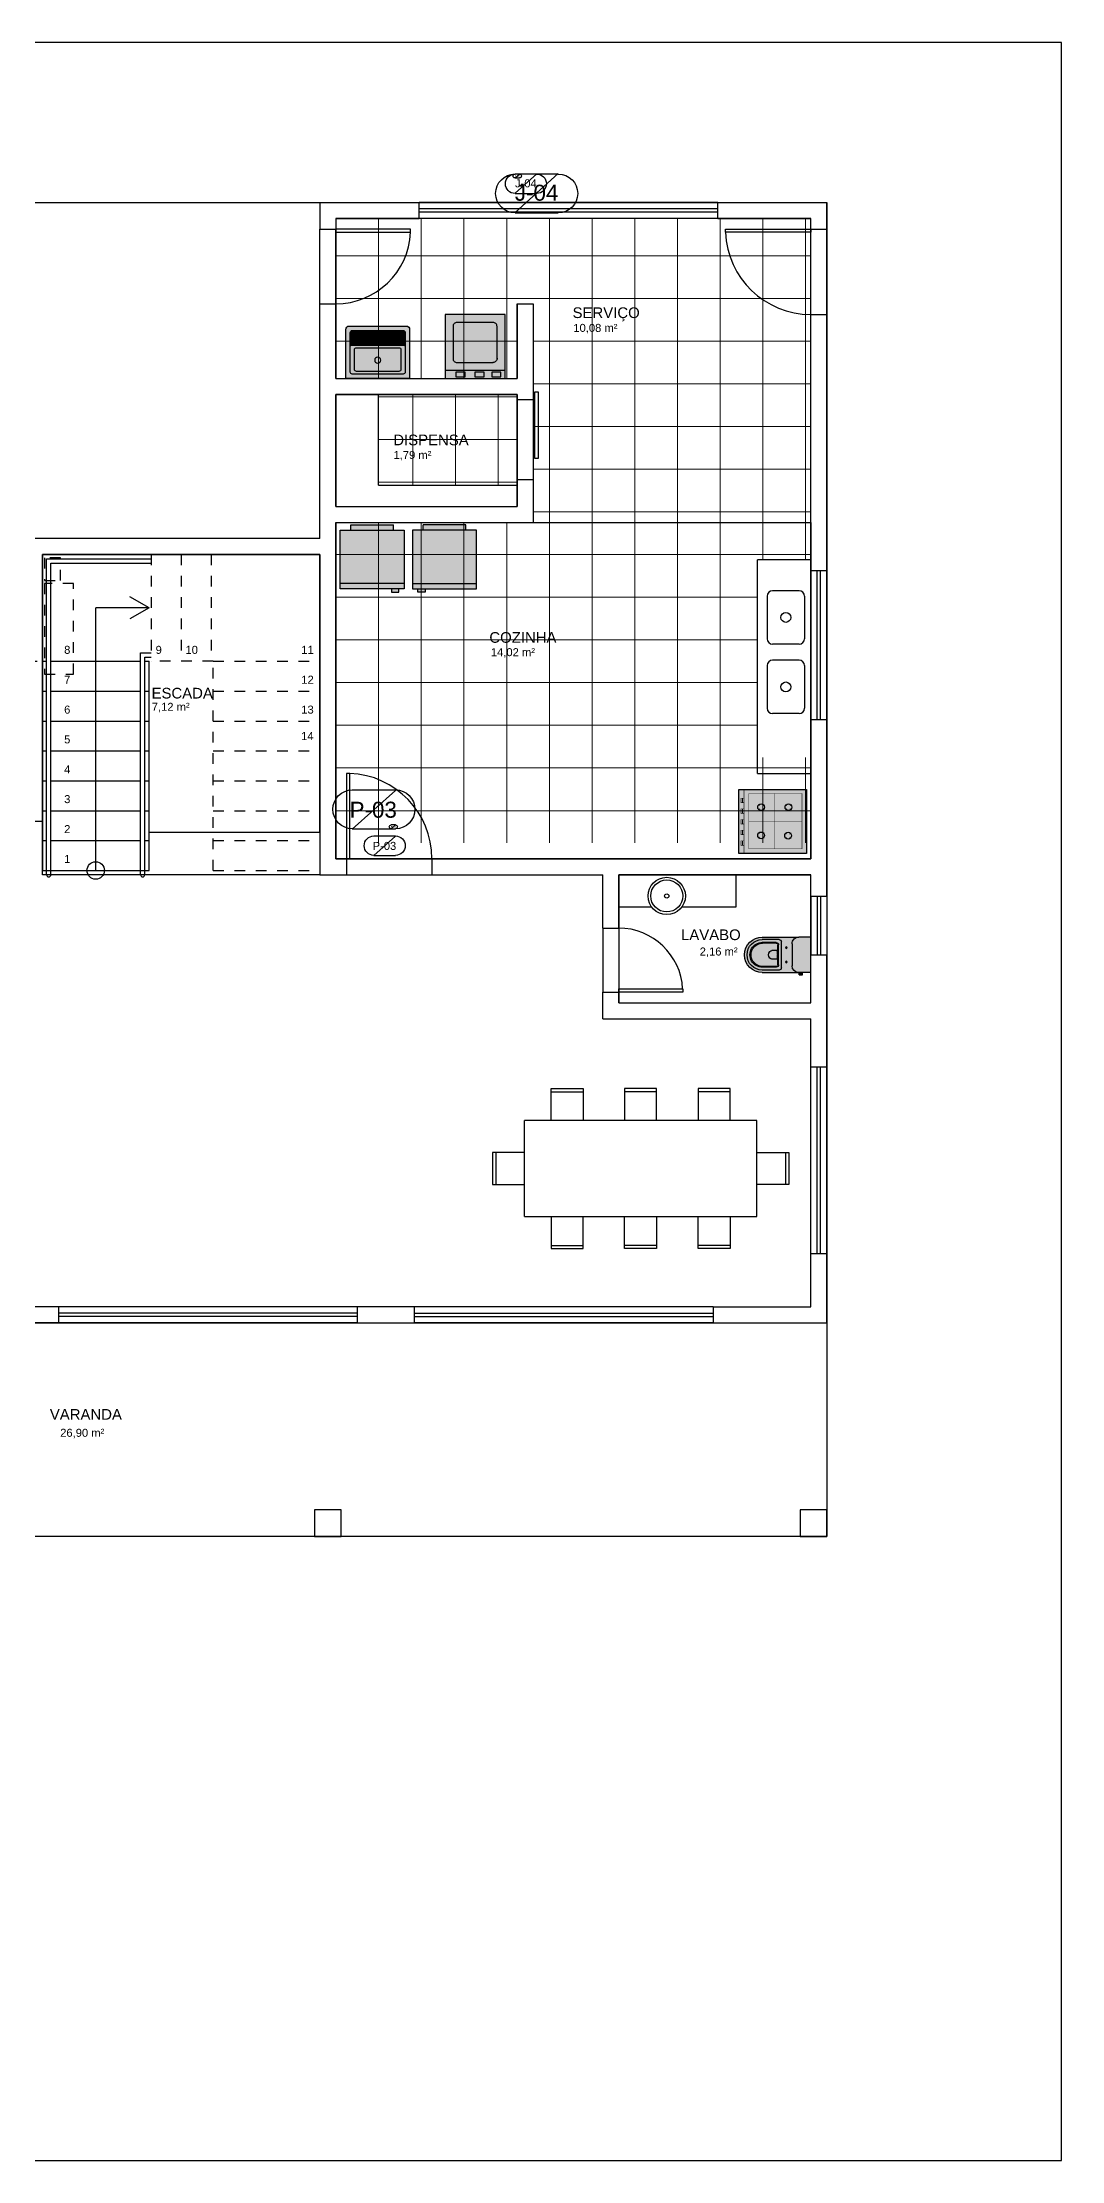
# Model space of a CAD drawing. Header units: metres. Extents: x 0 to 20, y 0 to 19.8.
# Drawn here: x 10.45 to 20, y 0 to 19.85 of the extents above; entities that cross this region are included whole.
import ezdxf
from ezdxf.enums import TextEntityAlignment as Align

# ---------------------------------------------------------------- set-up
doc = ezdxf.new("R2010")
doc.units = ezdxf.units.M
doc.header["$LTSCALE"] = 0.00025
doc.linetypes.add('DASHDOT2', pattern=[12.7, 6.35, -3.175, 0, -3.175])
doc.linetypes.add('HIDDEN2', pattern=[4.7625, 3.175, -1.5875])
doc.layers.add('ARQ_0', color=30, linetype='Continuous', true_color=0xff7400, plot=False)
doc.layers.add('ARQ_0_AREAS', color=194, linetype='Continuous', true_color=0x5a1694, plot=False)
for name, color, linetype in [('ARQ_ALV CT', 7, 'Continuous'), ('ARQ_ALV VS', 2, 'Continuous'), ('ARQ_ESQ CT', 3, 'Continuous'), ('ARQ_MOB 01', 110, 'Continuous'), ('ARQ_MOB 02', 60, 'Continuous'), ('ARQ_PISO 01', 1, 'Continuous'), ('ARQ_PROJ INF', 171, 'HIDDEN2'), ('ARQ_PROJ SUP', 51, 'DASHDOT2'), ('ARQ_SAN 01', 110, 'Continuous'), ('ARQ_SAN 02', 40, 'Continuous'), ('ARQ_SIMB 01', 1, 'Continuous'), ('ARQ_TXT 01', 1, 'Continuous'), ('ARQ_TXT 02', 2, 'Continuous'), ('ARQ_TXT ESQ', 2, 'Continuous'), ('ARQ_TXT ESQ @ 0.05', 2, 'Continuous'), ('ARQ_TXT ESQ @ 10', 2, 'Continuous'), ('ARQ_TXT ESQ @ 100', 2, 'Continuous'), ('ARQ_TXT ESQ @ 50', 2, 'Continuous'), ('LOUÇA', 2, 'Continuous')]:
    doc.layers.add(name, color=color, linetype=linetype)
doc.layers.add('ARQ_CINZA 03', color=99, linetype='Continuous', lineweight=9)
doc.styles.add('Arial', font='arial.ttf')
doc.styles.add('IBTH ANNOT .15', font='arial.ttf', dxfattribs={"height": 0.0015})
doc.styles.add('IBTH ANNOT .2', font='arial.ttf', dxfattribs={"height": 0.002})

# ---------------------------------------------------------------- blocks, each defined once
blk = doc.blocks.new('GEL60')
at = {"true_color": 0xffffff}
h = blk.add_hatch(color=7, dxfattribs=at)
h.dxf.hatch_style = 1
h.paths.add_polyline_path([(0.6, 0.55), (0.55, 0.55), (0.55, 0.58), (0.48, 0.58), (0.48, 0.55), (0, 0.55), (0, 0), (0.1, 0), (0.1, -0.05), (0.5, -0.05), (0.5, 0), (0.6, 0)])
at = {"layer": 'ARQ_MOB 02'}
for p, q in [((0, 0.55), (0, 0)), ((0.6, 0.55), (0, 0.55)), ((0.6, 0.5), (0, 0.5)), ((0.6, 0), (0.6, 0.55)), ((0, 0), (0.6, 0)), ((0.1, 0), (0.1, -0.05)), ((0.5, 0), (0.5, -0.05)), ((0.1, -0.05), (0.5, -0.05))]:
    blk.add_line(p, q, dxfattribs=at)
blk.add_lwpolyline([(0.55, 0.55), (0.48, 0.55), (0.48, 0.58), (0.55, 0.58)], close=True, dxfattribs=at)
blk = doc.blocks.new('DUASX60')
blk.add_blockref('GEL60', (0.059, 0.071))
at = {"xscale": -1}
blk.add_blockref('GEL60', (1.335, 0.071), dxfattribs=at)
blk = doc.blocks.new('maq. lavar_02')
at = {"true_color": 0xffffff}
h = blk.add_hatch(color=7, dxfattribs=at)
h.dxf.hatch_style = 1
h.paths.add_polyline_path([(0.75, 0), (0, 0), (0, 0.8), (0.75, 0.8)])
for points in [[(0.75, 0), (0, 0), (0, 0.8), (0.75, 0.8), (0.75, 0)], [(0, 0.1), (0.75, 0.1)]]:
    blk.add_lwpolyline(points)
blk.add_lwpolyline([(0.1, 0.245), (0.1, 0.65, -0.414214), (0.15, 0.7), (0.6, 0.7, -0.414214), (0.65, 0.65), (0.65, 0.25, -0.414214), (0.6, 0.2), (0.147, 0.2)], format="xyb")
for points in [[(0.052, 0.02), (0.052, 0.078), (0.167, 0.078), (0.167, 0.02)], [(0.26, 0.02), (0.26, 0.078), (0.376, 0.078), (0.376, 0.02)], [(0.5, 0.02), (0.5, 0.078), (0.615, 0.078), (0.615, 0.02)]]:
    blk.add_lwpolyline(points, close=True)
blk.add_arc((0.15, 0.25), 0.05, 173.8325, 273.1265)
blk = doc.blocks.new('tanque_05')
at = {"true_color": 0xffffff}
h = blk.add_hatch(color=7, dxfattribs=at)
h.dxf.hatch_style = 1
edge = h.paths.add_edge_path()
edge.add_line((-0.269, -0.492), (0.269, -0.492))
edge.add_arc((0.269, -0.461), 0.0304, 270, 360)
edge.add_line((0.299, -0.461), (0.299, -0.01))
edge.add_arc((0.289, -0.01), 0.0101, 0, 90)
edge.add_line((0.289, 0), (-0.289, 0))
edge.add_arc((-0.289, -0.01), 0.0101, 90, 180)
edge.add_line((-0.299, -0.01), (-0.299, -0.461))
edge.add_arc((-0.269, -0.461), 0.0304, 180, 270)
for p, q in [((-0.258, -0.325), (0.258, -0.325)), ((0.258, -0.331), (-0.258, -0.331)), ((-0.258, -0.345), (0.258, -0.345)), ((0.258, -0.351), (-0.258, -0.351)), ((-0.258, -0.365), (0.258, -0.365)), ((0.258, -0.372), (-0.258, -0.372)), ((-0.258, -0.386), (0.258, -0.386)), ((0.258, -0.392), (-0.258, -0.392)), ((-0.258, -0.406), (0.258, -0.406)), ((0.258, -0.412), (-0.258, -0.412)), ((-0.258, -0.426), (0.258, -0.426)), ((-0.251, -0.447), (0.251, -0.447))]:
    blk.add_line(p, q)
for points in [[(-0.269, -0.492), (0.269, -0.492, 0.414214), (0.299, -0.461), (0.299, -0.01, 0.414214), (0.289, 0), (-0.289, 0, 0.414214), (-0.299, -0.01), (-0.299, -0.461, 0.414214)], [(-0.198, -0.289), (0.198, -0.289, 0.414214), (0.218, -0.269), (0.218, -0.086, 0.414214), (0.198, -0.066), (-0.198, -0.066, 0.414214), (-0.218, -0.086), (-0.218, -0.269, 0.414214)]]:
    blk.add_lwpolyline(points, format="xyb", close=True)
for points in [[(0.258, -0.281), (0.258, -0.061, 0.414214), (0.238, -0.041), (-0.238, -0.041, 0.414214), (-0.258, -0.061), (-0.258, -0.281)], [(-0.258, -0.282), (-0.258, -0.301, 0.414214), (-0.248, -0.311), (-0.236, -0.311), (0.234, -0.311), (0.248, -0.311, 0.414214), (0.258, -0.301), (0.258, -0.282)], [(-0.258, -0.309), (-0.258, -0.431, 0.414214), (-0.238, -0.451), (0.238, -0.451, 0.414214), (0.258, -0.431), (0.258, -0.309, 0.414214)]]:
    blk.add_lwpolyline(points, format="xyb")
blk.add_lwpolyline([(0.258, -0.432), (-0.258, -0.432)])
blk.add_circle((0, -0.172), 0.0284)
blk = doc.blocks.new('VASO_BELL')
at = {"true_color": 0xffffff}
h = blk.add_hatch(color=7, dxfattribs=at)
h.dxf.hatch_style = 1
edge = h.paths.add_edge_path()
edge.add_line((0, 0), (0.37, 0))
edge.add_line((0.37, 0), (0.37, -0.126))
edge.add_line((0.37, -0.126), (0.37, -0.505))
edge.add_arc((0.185, -0.505), 0.185, -180, 0, ccw=False)
edge.add_line((0, -0.505), (0, -0.126))
edge.add_line((0, -0.126), (0, 0))
h = blk.add_hatch(color=7, dxfattribs=at)
h.dxf.hatch_style = 1
h.paths.add_polyline_path([(-0.007, -0.086), (-0.022, -0.086), (-0.022, -0.121), (-0.007, -0.121)])
h = blk.add_hatch(color=7, dxfattribs=at)
h.dxf.hatch_style = 1
h.paths.add_polyline_path([(0, -0.089), (-0.007, -0.089), (-0.007, -0.117), (0, -0.117)])
at = {"layer": 'ARQ_SAN 01'}
for p, q in [((0.056, -0.361), (0.056, -0.505)), ((0.062, -0.361), (0.062, -0.505)), ((0.082, -0.336), (0.288, -0.336)), ((0.082, -0.342), (0.288, -0.342)), ((0.141, -0.353), (0.141, -0.406)), ((0.229, -0.353), (0.229, -0.406)), ((0.308, -0.361), (0.308, -0.505)), ((0.314, -0.361), (0.314, -0.505))]:
    blk.add_line(p, q, dxfattribs=at)
for centre in [(0.11, -0.255), (0.26, -0.255)]:
    blk.add_circle(centre, 0.0075, dxfattribs=at)
for centre, radius, start, end in [((0.082, -0.361), 0.025, 90, 180), ((0.082, -0.361), 0.019, 90, 180), ((0.191, -0.592), 0.244, 91.4264, 101.8331), ((0.168, -0.406), 0.027, 180, 229.1678), ((0.185, -0.386), 0.053, 229.1678, 310.8322), ((0.179, -0.592), 0.244, 78.1669, 88.5736), ((0.202, -0.406), 0.027, 310.8322, 0), ((0.288, -0.361), 0.025, 0, 90), ((0.288, -0.361), 0.019, 0, 90), ((0.185, -0.505), 0.129, 179.7773, 0.2227), ((0.185, -0.499), 0.123, 182.6006, 357.3994)]:
    blk.add_arc(centre, radius, start, end, dxfattribs=at)
at = {"layer": 'ARQ_SAN 02'}
for p, q in [((0, 0), (0, -0.126)), ((0, 0), (0.37, 0)), ((0.37, 0), (0.37, -0.126)), ((-0.022, -0.086), (-0.007, -0.086)), ((-0.022, -0.121), (-0.022, -0.086)), ((-0.022, -0.121), (-0.007, -0.121)), ((-0.007, -0.121), (-0.007, -0.086)), ((0, -0.089), (-0.007, -0.089)), ((0, -0.117), (-0.007, -0.117)), ((0, -0.505), (0, -0.126)), ((0.301, -0.195), (0.069, -0.195)), ((0.37, -0.505), (0.37, -0.126)), ((0.026, -0.331), (0.026, -0.505)), ((0.051, -0.306), (0.319, -0.306)), ((0.344, -0.331), (0.344, -0.505))]:
    blk.add_line(p, q, dxfattribs=at)
for centre, radius, start, end in [((0.069, -0.126), 0.069, 180, 270), ((0.301, -0.126), 0.069, 270, 0), ((0.051, -0.331), 0.025, 90, 180), ((0.319, -0.331), 0.025, 0, 90), ((0.185, -0.505), 0.185, 180, 0), ((0.185, -0.505), 0.159, 180, 0)]:
    blk.add_arc(centre, radius, start, end, dxfattribs=at)
blk = doc.blocks.new('*U12')
at = {"ltscale": 2}
for p, q in [((0, 0.00363), (0.00405, 0.00363)), ((0.00405, 0), (0, 0))]:
    blk.add_line(p, q, dxfattribs=at)
for centre, start, end in [((0, 0.00182), 90, 270), ((0.00405, 0.00182), 270, 90)]:
    blk.add_arc(centre, 0.00182, start, end, dxfattribs=at)
at = {"layer": 'ARQ_0'}
blk.add_line((0, 0.00359), (0.00405, -0.00004), dxfattribs=at)
at = {"ltscale": 2, "style": 'Arial'}
blk.add_attdef('COD_ESQ', text='', height=0.0015, rotation=359.8585, dxfattribs=at).set_placement((0.00203, 0.00178), align=Align.MIDDLE_CENTER)
blk = doc.blocks.new('*U72')
at = {"layer": 'ARQ_TXT ESQ @ 0.05', "ltscale": 2}
ref = blk.add_blockref('*U12', (13.759, 12.481), dxfattribs=dict(at, xscale=-0.05, yscale=0.05, zscale=0.05))
ref.add_attrib('COD_ESQ', 'P-03', dxfattribs={"layer": '0', "ltscale": 2, "height": 0.000075, "rotation": 0.1415, "style": 'Arial'}).set_placement((13.759, 12.481), align=Align.MIDDLE_CENTER)
at = {"layer": 'ARQ_TXT ESQ @ 10', "ltscale": 2}
ref = blk.add_blockref('*U12', (13.759, 12.481), dxfattribs=dict(at, xscale=-10, yscale=10, zscale=10))
ref.add_attrib('COD_ESQ', 'P-03', dxfattribs={"layer": '0', "ltscale": 2, "height": 0.015, "rotation": 0.1415, "style": 'Arial'}).set_placement((13.738, 12.499), align=Align.MIDDLE_CENTER)
at = {"layer": 'ARQ_TXT ESQ @ 100', "ltscale": 2}
ref = blk.add_blockref('*U12', (13.759, 12.481), dxfattribs=dict(at, xscale=-100, yscale=100, zscale=100))
ref.add_attrib('COD_ESQ', 'P-03', dxfattribs={"layer": '0', "ltscale": 2, "height": 0.15, "rotation": 0.1415, "style": 'Arial'}).set_placement((13.55, 12.659), align=Align.MIDDLE_CENTER)
at = {"layer": 'ARQ_TXT ESQ @ 50', "ltscale": 2}
ref = blk.add_blockref('*U12', (13.759, 12.231), dxfattribs=dict(at, xscale=-50, yscale=50, zscale=50))
ref.add_attrib('COD_ESQ', 'P-03', dxfattribs={"layer": '0', "ltscale": 2, "height": 0.075, "rotation": 0.1415, "style": 'Arial'}).set_placement((13.655, 12.32), align=Align.MIDDLE_CENTER)
blk = doc.blocks.new('PIA')
at = {"layer": 'ARQ_MOB 01'}
for p, q in [((-0.35, 0.2), (-0.35, -0.2)), ((-0.05, 0.25), (-0.3, 0.25)), ((0, 0.2), (0, -0.2)), ((-0.05, -0.25), (-0.3, -0.25))]:
    blk.add_line(p, q, dxfattribs=at)
blk.add_circle((-0.175, 0), 0.0461, dxfattribs=at)
for centre, start, end in [((-0.3, 0.2), 90, 180), ((-0.05, 0.2), 0, 90), ((-0.3, -0.2), 180, 270), ((-0.05, -0.2), 270, 0)]:
    blk.add_arc(centre, 0.05, start, end, dxfattribs=at)
blk = doc.blocks.new('M6')
for p, q in [((-1.925, 0), (-1.925, 0.3)), ((-1.925, 0.3), (-1.625, 0.3)), ((-1.925, 0.27), (-1.625, 0.27)), ((-1.625, 0.3), (-1.625, 0)), ((-1.2375, 0.3), (-1.2375, 0)), ((-0.9375, 0.3), (-1.2375, 0.3)), ((-0.9375, 0.27), (-1.2375, 0.27)), ((-0.9375, 0), (-0.9375, 0.3)), ((-0.55, 0.3), (-0.55, 0)), ((-0.25, 0.3), (-0.55, 0.3)), ((-0.25, 0.27), (-0.55, 0.27)), ((-0.25, 0), (-0.25, 0.3)), ((0, 0), (-2.175, 0)), ((-2.175, -0.9), (-2.175, 0)), ((0, -0.9), (0, 0)), ((-2.175, -0.3), (-2.475, -0.3)), ((-2.475, -0.3), (-2.475, -0.6)), ((-2.445, -0.3), (-2.445, -0.6)), ((0, -0.3), (0.3, -0.3)), ((0.27, -0.3), (0.27, -0.6)), ((0.3, -0.3), (0.3, -0.6)), ((-2.475, -0.6), (-2.175, -0.6)), ((0.3, -0.6), (0, -0.6)), ((-2.175, -0.9), (0, -0.9)), ((-1.925, -0.9), (-1.925, -1.2)), ((-1.625, -1.2), (-1.625, -0.9)), ((-1.2375, -1.2), (-1.2375, -0.9)), ((-0.9375, -0.9), (-0.9375, -1.2)), ((-0.55, -1.2), (-0.55, -0.9)), ((-0.25, -0.9), (-0.25, -1.2)), ((-1.925, -1.17), (-1.625, -1.17)), ((-0.9375, -1.17), (-1.2375, -1.17)), ((-0.25, -1.17), (-0.55, -1.17)), ((-1.925, -1.2), (-1.625, -1.2)), ((-0.9375, -1.2), (-1.2375, -1.2)), ((-0.25, -1.2), (-0.55, -1.2))]:
    blk.add_line(p, q)
blk = doc.blocks.new('*U75')
at = {"layer": 'ARQ_TXT ESQ @ 0.05', "ltscale": 2}
ref = blk.add_blockref('*U12', (14.879, 18.616), dxfattribs=dict(at, xscale=-0.05, yscale=0.05, zscale=0.05, rotation=180))
ref.add_attrib('COD_ESQ', 'J-04', dxfattribs={"layer": '0', "ltscale": 2, "height": 0.000075, "rotation": 0.1415, "style": 'Arial'}).set_placement((14.879, 18.616), align=Align.MIDDLE_CENTER)
at = {"layer": 'ARQ_TXT ESQ @ 10', "ltscale": 2}
ref = blk.add_blockref('*U12', (14.879, 18.616), dxfattribs=dict(at, xscale=-10, yscale=10, zscale=10, rotation=180))
ref.add_attrib('COD_ESQ', 'J-04', dxfattribs={"layer": '0', "ltscale": 2, "height": 0.015, "rotation": 0.1415, "style": 'Arial'}).set_placement((14.899, 18.599), align=Align.MIDDLE_CENTER)
at = {"layer": 'ARQ_TXT ESQ @ 100', "ltscale": 2}
ref = blk.add_blockref('*U12', (14.879, 18.616), dxfattribs=dict(at, xscale=-100, yscale=100, zscale=100, rotation=180))
ref.add_attrib('COD_ESQ', 'J-04', dxfattribs={"layer": '0', "ltscale": 2, "height": 0.15, "rotation": 0.1415, "style": 'Arial'}).set_placement((15.081, 18.441), align=Align.MIDDLE_CENTER)
at = {"layer": 'ARQ_TXT ESQ @ 50', "ltscale": 2}
ref = blk.add_blockref('*U12', (14.879, 18.616), dxfattribs=dict(at, xscale=-50, yscale=50, zscale=50, rotation=180))
ref.add_attrib('COD_ESQ', 'J-04', dxfattribs={"layer": '0', "ltscale": 2, "height": 0.075, "rotation": 0.1415, "style": 'Arial'}).set_placement((14.98, 18.529), align=Align.MIDDLE_CENTER)
blk = doc.blocks.new('fogão_01')
at = {"true_color": 0xffffff}
h = blk.add_hatch(color=7, dxfattribs=at)
h.dxf.hatch_style = 1
h.paths.add_polyline_path([(0, -0.3), (-0.632, -0.3), (-0.632, 0.3), (0, 0.3)])
blk.add_lwpolyline([(0, -0.3), (-0.632, -0.3), (-0.632, 0.3), (0, 0.3)], close=True)
for points, const_width in [([(-0.585, 0.218), (-0.615, 0.218), (-0.615, 0.176), (-0.585, 0.176)], 0.005), ([(-0.585, -0.3), (-0.585, 0.3)], 0.005), ([(-0.542, 0.261), (-0.041, 0.261), (-0.041, -0.257), (-0.54, -0.257), (-0.54, 0.261)], 0.0045), ([(-0.3, 0.261), (-0.3, -0.257)], 0.0045), ([(-0.585, 0.118), (-0.615, 0.118), (-0.615, 0.076), (-0.585, 0.076)], 0.005), ([(-0.585, 0.018), (-0.615, 0.018), (-0.615, -0.024), (-0.585, -0.024)], 0.005), ([(-0.54, 0.002), (-0.044, 0.002)], 0.0045), ([(-0.439, 0.146), (-0.453, 0.161)], 0.0045), ([(-0.438, 0.12), (-0.453, 0.105)], 0.0045), ([(-0.412, 0.147), (-0.397, 0.161)], 0.0045), ([(-0.412, 0.12), (-0.397, 0.105)], 0.0045), ([(-0.183, 0.146), (-0.197, 0.161)], 0.0045), ([(-0.182, 0.12), (-0.197, 0.105)], 0.0045), ([(-0.156, 0.147), (-0.141, 0.161)], 0.0045), ([(-0.155, 0.12), (-0.141, 0.105)], 0.0045), ([(-0.585, -0.082), (-0.615, -0.082), (-0.615, -0.124), (-0.585, -0.124)], 0.005), ([(-0.585, -0.182), (-0.615, -0.182), (-0.615, -0.224), (-0.585, -0.224)], 0.005), ([(-0.439, -0.118), (-0.453, -0.104)], 0.0045), ([(-0.438, -0.145), (-0.453, -0.16)], 0.0045), ([(-0.412, -0.118), (-0.397, -0.103)], 0.0045), ([(-0.412, -0.145), (-0.397, -0.159)], 0.0045), ([(-0.185, -0.121), (-0.2, -0.106)], 0.0045), ([(-0.185, -0.148), (-0.199, -0.162)], 0.0045), ([(-0.158, -0.121), (-0.144, -0.106)], 0.0045), ([(-0.158, -0.147), (-0.144, -0.162)], 0.0045)]:
    blk.add_lwpolyline(points, dxfattribs=dict(const_width=const_width))
for points in [[(-0.603, 0.215), (-0.603, 0.176)], [(-0.603, 0.115), (-0.603, 0.076)], [(-0.603, 0.015), (-0.603, -0.024)], [(-0.603, -0.085), (-0.603, -0.124)], [(-0.603, -0.185), (-0.603, -0.224)]]:
    blk.add_lwpolyline(points)
for centre in [(-0.425, 0.133), (-0.169, 0.133), (-0.425, -0.131), (-0.172, -0.134)]:
    blk.add_circle(centre, 0.0314)

msp = doc.modelspace()

# ---------------------------------------------------------------- hatches: boundary and pattern name
at = {"layer": 'ARQ_CINZA 03'}
h = msp.add_hatch(dxfattribs=at)
h.set_pattern_fill('_USER', color=256, scale=0.4, angle=-90, double=1, pattern_type=0)
h.set_pattern_definition([(270, (0, -0.15), (0.4, -2e-16), []), (0, (0, -0.15), (0, 0.4), [])])
h.paths.add_polyline_path([(17.15, 15), (17.65, 15), (17.65, 18.2), (13.2, 18.2), (13.2, 16.7), (14.9, 16.7), (14.9, 17.4), (15.05, 17.4), (15.05, 15.35), (13.2, 15.35), (13.2, 12.35), (17.65, 12.35), (17.65, 13.15), (17.15, 13.15)])
h = msp.add_hatch(dxfattribs=at)
h.set_pattern_fill('_USER', color=256, scale=0.4, angle=-180, double=1, pattern_type=0)
h.set_pattern_definition([(180, (149.51977, 433.7296), (-2e-16, -0.4), []), (270, (149.51977, 433.7296), (0.4, -3e-16), [])])
h.paths.add_polyline_path([(14.9, 15.7), (14.9, 16.55), (13.6, 16.55), (13.6, 15.7)])

# ---------------------------------------------------------------- linework, layer by layer
at = {"layer": 'ARQ_0'}
msp.add_line((13.05, 12.05), (10.45, 12.05), dxfattribs=at)
at = {"layer": 'ARQ_0_AREAS'}
for points in [[(4.35, 18.35), (17.8, 18.35), (17.8, 5.85), (4.35, 5.85)], [(17.65, 15.35), (17.65, 18.2), (13.2, 18.2), (13.2, 16.7), (14.9, 16.7), (14.9, 17.4), (15.05, 17.4), (15.05, 15.35)], [(14.9, 15.5), (14.9, 16.55), (13.2, 16.55), (13.2, 15.5)], [(17.65, 12.2), (13.2, 12.2), (13.2, 15.35), (17.65, 15.35)], [(17.65, 10.85), (17.65, 12.05), (15.85, 12.05), (15.85, 10.85)]]:
    msp.add_lwpolyline(points, close=True, dxfattribs=at)
for points in [[(10.45, 15.05), (10.45, 12.09), (11.45, 12.09), (11.45, 12.45), (13.05, 12.45), (13.05, 15.05), (10.45, 15.05)], [(17.8, 7.85), (17.8, 5.85), (4.35, 5.85), (4.35, 7.85), (17.8, 7.85)]]:
    msp.add_lwpolyline(points, dxfattribs=at)
at = {"layer": 'ARQ_ALV CT'}
for p, q in [((20, 19.85), (0, 19.85)), ((20, 0), (20, 19.85)), ((13.05, 18.35), (13.05, 18.1)), ((13.05, 18.35), (13.98, 18.35)), ((13.98, 18.2), (13.98, 18.35)), ((16.78, 18.35), (17.8, 18.35)), ((16.78, 18.2), (16.78, 18.35)), ((17.8, 18.1), (17.8, 18.35)), ((13.05, 18.1), (13.2, 18.1)), ((13.2, 18.2), (13.2, 18.1)), ((13.2, 18.2), (13.98, 18.2)), ((16.78, 18.2), (17.65, 18.2)), ((17.65, 18.1), (17.65, 18.2)), ((17.65, 18.1), (17.8, 18.1)), ((13.05, 17.4), (13.2, 17.4)), ((13.05, 15.2), (13.05, 17.4)), ((13.2, 16.7), (13.2, 17.4)), ((14.9, 17.4), (14.9, 16.7)), ((14.9, 17.4), (15.05, 17.4)), ((15.05, 17.4), (15.05, 16.5)), ((17.65, 14.9), (17.65, 17.3)), ((17.65, 17.3), (17.8, 17.3)), ((17.8, 14.9), (17.8, 17.3)), ((13.2, 16.7), (14.9, 16.7)), ((13.2, 16.55), (14.9, 16.55)), ((13.2, 15.5), (13.2, 16.55)), ((14.9, 16.55), (14.9, 16.5)), ((15.05, 16.5), (14.9, 16.5)), ((14.9, 15.75), (14.9, 15.5)), ((15.05, 15.75), (14.9, 15.75)), ((15.05, 15.75), (15.05, 15.35)), ((13.2, 15.5), (14.9, 15.5)), ((13.2, 15.35), (15.05, 15.35)), ((13.2, 15.35), (13.2, 12.2)), ((13.05, 15.2), (8.8, 15.2)), ((10.45, 12.05), (10.45, 15.05)), ((10.45, 15.05), (13.05, 15.05)), ((13.05, 15.05), (13.05, 12.05)), ((17.65, 14.9), (17.8, 14.9)), ((17.65, 12.2), (17.65, 13.5)), ((17.8, 13.5), (17.65, 13.5)), ((17.8, 11.85), (17.8, 13.5)), ((13.2, 12.2), (13.3, 12.2)), ((13.3, 12.2), (13.3, 12.05)), ((14.1, 12.2), (14.1, 12.05)), ((14.1, 12.2), (17.65, 12.2)), ((13.05, 12.05), (13.3, 12.05)), ((14.1, 12.05), (15.7, 12.05)), ((15.7, 11.55), (15.7, 12.05)), ((15.85, 11.55), (15.85, 12.05)), ((15.85, 12.05), (17.65, 12.05)), ((17.65, 11.85), (17.65, 12.05)), ((17.65, 11.85), (17.8, 11.85)), ((15.7, 11.55), (15.85, 11.55)), ((17.65, 10.85), (17.65, 11.3)), ((17.65, 11.3), (17.8, 11.3)), ((17.8, 10.25), (17.8, 11.3)), ((15.7, 10.7), (15.7, 10.95)), ((15.7, 10.95), (15.85, 10.95)), ((15.85, 10.85), (15.85, 10.95)), ((15.85, 10.85), (17.65, 10.85)), ((15.7, 10.7), (17.65, 10.7)), ((17.65, 10.25), (17.65, 10.7)), ((17.65, 10.25), (17.8, 10.25)), ((17.65, 8), (17.65, 8.5)), ((17.65, 8.5), (17.8, 8.5)), ((17.8, 7.85), (17.8, 8.5)), ((10.6, 8), (10.1, 8)), ((10.6, 8), (10.6, 7.85)), ((13.4, 8), (13.4, 7.85)), ((13.934, 8), (13.4, 8)), ((13.934, 8), (13.934, 7.85)), ((16.734, 8), (17.65, 8)), ((16.734, 8), (16.734, 7.85)), ((10.6, 7.85), (10.1, 7.85)), ((13.4, 7.85), (13.934, 7.85)), ((16.734, 7.85), (17.8, 7.85))]:
    msp.add_line(p, q, dxfattribs=at)
for points in [[(13.25, 5.85), (13.25, 6.1), (13, 6.1), (13, 5.85)], [(17.8, 5.85), (17.8, 6.1), (17.55, 6.1), (17.55, 5.85)]]:
    msp.add_lwpolyline(points, close=True, dxfattribs=at)
at = {"layer": 'ARQ_ALV VS'}
for p, q in [((16.78, 18.35), (13.98, 18.35)), ((16.78, 18.2), (13.98, 18.2)), ((10.49, 12.05), (10.49, 15.01)), ((10.49, 15.01), (11.47, 15.01)), ((10.53, 12.05), (10.53, 14.97)), ((10.53, 14.97), (11.47, 14.97)), ((17.65, 13.5), (17.65, 14.9)), ((17.8, 13.5), (17.8, 14.9)), ((11.37, 14.13), (11.47, 14.13)), ((11.37, 12.05), (11.37, 14.13)), ((11.41, 14.09), (11.47, 14.09)), ((11.41, 12.05), (11.41, 14.09)), ((17.65, 11.85), (17.65, 11.3)), ((17.8, 11.85), (17.8, 11.3)), ((17.65, 8.5), (17.65, 10.25)), ((17.8, 8.5), (17.8, 10.25)), ((13.4, 8), (10.6, 8)), ((16.734, 8), (13.934, 8)), ((13.4, 7.85), (10.6, 7.85)), ((16.734, 7.85), (13.934, 7.85)), ((0, 0), (20, 0))]:
    msp.add_line(p, q, dxfattribs=at)
for centre in [(10.51, 12.05), (11.39, 12.05)]:
    msp.add_arc(centre, 0.02, 180, 0, dxfattribs=at)
at = {"layer": 'ARQ_ESQ CT'}
for p, q in [((16.78, 18.29), (13.98, 18.29)), ((16.78, 18.26), (13.98, 18.26)), ((17.71, 13.5), (17.71, 14.9)), ((17.74, 13.5), (17.74, 14.9)), ((17.71, 11.85), (17.71, 11.3)), ((17.74, 11.85), (17.74, 11.3)), ((17.71, 8.5), (17.71, 10.25)), ((17.74, 8.5), (17.74, 10.25)), ((13.4, 7.94), (10.6, 7.94)), ((13.4, 7.91), (10.6, 7.91)), ((13.934, 7.94), (16.734, 7.94)), ((13.934, 7.91), (16.734, 7.91))]:
    msp.add_line(p, q, dxfattribs=at)
for points in [[(13.2, 18.07), (13.9, 18.07), (13.9, 18.1), (13.2, 18.1)], [(17.65, 18.1), (17.65, 18.07), (16.85, 18.07), (16.85, 18.1)], [(15.095, 15.95), (15.065, 15.95), (15.065, 16.575), (15.095, 16.575)], [(13.3, 12.2), (13.33, 12.2), (13.33, 13), (13.3, 13)], [(15.85, 10.98), (16.45, 10.98), (16.45, 10.95), (15.85, 10.95)]]:
    msp.add_lwpolyline(points, close=True, dxfattribs=at)
at = {"layer": 'ARQ_MOB 01', "linetype": 'Continuous'}
for q in [(13.6, 16.55), (14.9, 15.7)]:
    msp.add_line((13.6, 15.7), q, dxfattribs=at)
at = {"layer": 'ARQ_PISO 01'}
for p, q in [((13.05, 17.4), (13.05, 18.1)), ((13.2, 17.4), (13.2, 18.1)), ((17.65, 17.3), (17.65, 18.07)), ((17.8, 17.3), (17.8, 18.1)), ((14.9, 16.5), (14.9, 15.75)), ((15.05, 16.5), (15.05, 15.75)), ((10.45, 14.05), (10.49, 14.05)), ((10.53, 14.05), (11.37, 14.05)), ((11.41, 14.05), (11.45, 14.05)), ((11.45, 12.09), (11.45, 14.05)), ((10.45, 13.77), (10.49, 13.77)), ((10.53, 13.77), (11.37, 13.77)), ((11.41, 13.77), (11.45, 13.77)), ((10.45, 13.49), (10.49, 13.49)), ((10.53, 13.49), (11.37, 13.49)), ((11.41, 13.49), (11.45, 13.49)), ((10.45, 13.21), (10.49, 13.21)), ((10.53, 13.21), (11.37, 13.21)), ((11.41, 13.21), (11.45, 13.21)), ((10.45, 12.93), (10.49, 12.93)), ((10.53, 12.93), (11.37, 12.93)), ((11.41, 12.93), (11.45, 12.93)), ((10.45, 12.65), (10.49, 12.65)), ((10.53, 12.65), (11.37, 12.65)), ((11.41, 12.65), (11.45, 12.65)), ((10.45, 12.37), (10.49, 12.37)), ((10.53, 12.37), (11.37, 12.37)), ((11.41, 12.37), (11.45, 12.37)), ((13.3, 12.2), (14.1, 12.2)), ((10.45, 12.09), (10.49, 12.09)), ((10.53, 12.09), (11.37, 12.09)), ((11.41, 12.09), (11.45, 12.09)), ((13.3, 12.05), (14.1, 12.05)), ((15.7, 11.55), (15.7, 10.95)), ((15.85, 11.55), (15.85, 10.98)), ((17.8, 7.85), (17.8, 5.85)), ((17.725, 5.85), (4.425, 5.85))]:
    msp.add_line(p, q, dxfattribs=at)
for centre, radius, start, end in [((13.2, 18.1), 0.7, 270, 357.546), ((17.65, 18.1), 0.8, 182.1476, 270), ((13.3, 12.2), 0.8, 0, 87.8524), ((15.849, 10.949), 0.601, 2.9888, 89.9488)]:
    msp.add_arc(centre, radius, start, end, dxfattribs=at)
at = {"layer": 'ARQ_PROJ INF'}
for points in [[(10.621, 14.808), (10.621, 15.02), (10.47, 15.02), (10.47, 14.808)], [(10.47, 13.928), (10.743, 13.928), (10.743, 14.778), (10.47, 14.778)]]:
    msp.add_lwpolyline(points, close=True, dxfattribs=at)
at = {"layer": 'ARQ_PROJ SUP'}
for p, q in [((11.47, 15.05), (11.47, 14.05)), ((11.75, 15.05), (11.75, 14.05)), ((12.03, 15.05), (12.03, 14.05)), ((10.3, 14.05), (10.45, 14.05)), ((12.05, 14.05), (11.45, 14.05)), ((12.05, 14.05), (13.05, 14.05)), ((12.05, 12.09), (12.05, 14.05)), ((12.05, 13.77), (13.05, 13.77)), ((12.05, 13.49), (13.05, 13.49)), ((12.05, 13.21), (13.05, 13.21)), ((12.05, 12.93), (13.05, 12.93)), ((10.45, 12.55), (10.3, 12.55)), ((12.05, 12.65), (13.05, 12.65)), ((12.05, 12.37), (13.05, 12.37)), ((12.05, 12.09), (13.05, 12.09))]:
    msp.add_line(p, q, dxfattribs=at)
at = {"layer": 'ARQ_SAN 01'}
for p, q in [((17.15, 13), (17.15, 15)), ((17.65, 15), (17.15, 15)), ((17.15, 13), (17.65, 13))]:
    msp.add_line(p, q, dxfattribs=at)
at = {"layer": 'ARQ_SAN 02'}
for p, q in [((16.95, 11.75), (16.95, 12.05)), ((15.85, 11.75), (16.157, 11.75)), ((16.443, 11.75), (16.95, 11.75))]:
    msp.add_line(p, q, dxfattribs=at)
for radius in [0.175, 0.15, 0.02]:
    msp.add_circle((16.3, 11.851), radius, dxfattribs=at)
at = {"layer": 'ARQ_SIMB 01'}
for p, q in [((10.95, 12.09), (10.95, 14.55)), ((11.45, 14.55), (10.95, 14.55)), ((11.45, 14.55), (11.27, 14.653)), ((11.45, 14.55), (11.27, 14.447))]:
    msp.add_line(p, q, dxfattribs=at)
msp.add_circle((10.95, 12.09), 0.0819, dxfattribs=at)

# ---------------------------------------------------------------- block references
at = {"layer": 'ARQ_MOB 01', "xscale": -0.75, "yscale": 0.75, "zscale": 0.75}
msp.add_blockref('maq. lavar_02', (14.785, 16.7), dxfattribs=at)
at = {"layer": 'ARQ_MOB 01', "xscale": -1, "rotation": 180}
msp.add_blockref('tanque_05', (13.592, 16.7), dxfattribs=at)
at = {"layer": 'ARQ_MOB 01'}
for name, p in [('fogão_01', (17.609, 12.55)), ('M6', (17.143, 9.747))]:
    msp.add_blockref(name, p, dxfattribs=at)
at = {"layer": 'ARQ_MOB 02', "ltscale": 3, "rotation": 180}
msp.add_blockref('DUASX60', (14.576, 15.35), dxfattribs=at)
at = {"layer": 'ARQ_SAN 01'}
for p in [(17.591, 14.461), (17.591, 13.81)]:
    msp.add_blockref('PIA', p, dxfattribs=at)
at = {"layer": 'ARQ_TXT ESQ'}
for name in ['*U75', '*U72']:
    msp.add_blockref(name, (0, 0), dxfattribs=at)
at = {"layer": 'LOUÇA', "xscale": -0.900000000000091, "yscale": 0.900000000000091, "zscale": 0.900000000000091, "rotation": 270}
msp.add_blockref('VASO_BELL', (17.65, 11.133), dxfattribs=at)

# ---------------------------------------------------------------- texts
at = {"layer": 'ARQ_TXT 01', "style": 'IBTH ANNOT .15'}
for s, p in [('8', (10.654, 14.12)), ('9', (11.511, 14.12)), ('10', (11.791, 14.12)), ('11', (12.876, 14.12)), ('7', (10.654, 13.84)), ('12', (12.876, 13.84)), ('6', (10.654, 13.56)), ('13', (12.876, 13.56)), ('14', (12.874, 13.312))]:
    msp.add_text(s, height=0.075, dxfattribs=at).set_placement(p)
at = {"layer": 'ARQ_TXT 01', "char_height": 0.075, "width": 0.43879, "attachment_point": 7, "style": 'IBTH ANNOT .15'}
for s, insert in [('10,08 m²', (15.425, 17.123)), ('1,79 m²', (13.74, 15.932)), ('14,02 m²', (14.652, 14.084)), ('7,12 m²', (11.475, 13.572)), ('5', (10.654, 13.28)), ('4', (10.654, 13)), ('3', (10.654, 12.72)), ('2', (10.654, 12.44)), ('1', (10.654, 12.16)), ('2,16 m²', (16.609, 11.279)), ('26,90 m²', (10.617, 6.769))]:
    msp.add_mtext(s, dxfattribs=dict(at, insert=insert))
at = {"layer": 'ARQ_TXT 02', "char_height": 0.1, "attachment_point": 7, "style": 'IBTH ANNOT .2'}
for s, insert, width in [('SERVIÇO', (15.418, 17.236), 0.8019), ('DISPENSA', (13.738, 16.073), 0.42184), ('COZINHA', (14.638, 14.222), 0.8019), ('ESCADA', (11.473, 13.7), 0.8019), ('LAVABO', (16.434, 11.436), 0.8019), ('VARANDA', (10.52, 6.943), 0.8019)]:
    msp.add_mtext(s, dxfattribs=dict(at, insert=insert, width=width))

doc.saveas('drawing.dxf')
